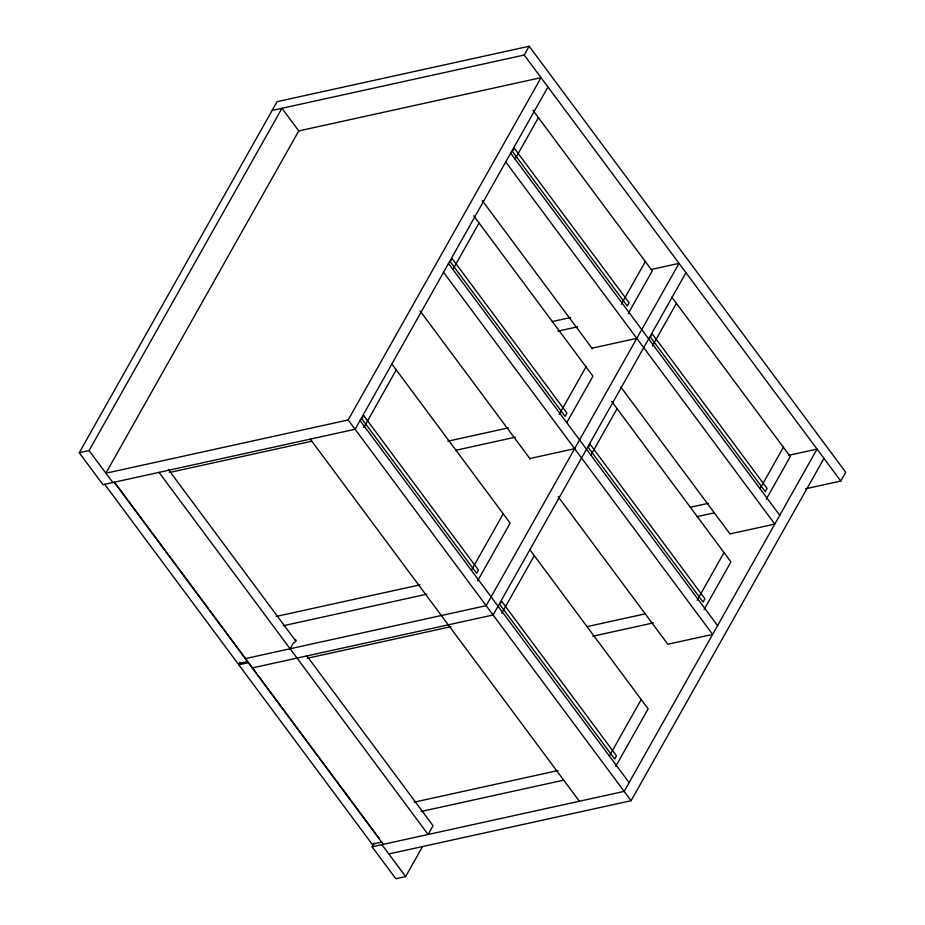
<?xml version="1.0" encoding="UTF-8"?>
<svg xmlns="http://www.w3.org/2000/svg" width="925" height="925" viewBox="0 0 925 925"><rect width="100%" height="100%" fill="white"/><g stroke="black" fill="none" stroke-linecap="round" stroke-linejoin="round"><path stroke-width="1.39" d="M547.97 86.973L355.096 429.269L102.999 484.688L79.261 452.741L277.084 101.669L529.169 46.25L845.739 472.259L840.79 481.035L805.582 488.782M79.261 452.741L89.066 450.591L281.94 108.283L298.902 131.107M272.135 110.445L524.221 55.026L529.169 46.25M348.17 419.962L541.044 77.654L298.752 130.922L105.878 473.218L348.17 419.962L631.104 800.703L823.978 458.407M363.768 427.593L396.27 369.908M452.926 269.348L479.069 222.96M515.098 159.019L538.419 117.637M381.944 842.074L372.139 844.224L238.789 664.774L240.199 662.265M290.103 648.772L293.352 643.002A2.22 0.994 -36.6 0 0 295.884 641.129A2.22 0.994 -36.6 0 0 295.052 639.996M471.415 570.251L503.212 513.826M559.163 414.516L586.011 366.878M621.334 304.186L645.349 261.555M477.635 580.819L510.137 523.145L391.645 363.698M566.794 422.586L592.937 376.197L473.681 215.71M628.26 313.506L652.275 270.875L533.031 110.387M685.968 272.69L493.094 614.986L252.213 667.942M501.766 613.298L534.268 555.624M590.936 455.065L617.067 408.677M652.403 345.985L676.418 303.354M422.656 846.387L405.636 876.599L395.831 878.75L372.081 846.803L374.209 843.022M609.413 755.956L641.21 699.531M697.161 600.232L724.009 552.583M760.049 488.643L783.359 447.261M615.634 766.536L648.136 708.851L529.655 549.415M704.087 609.552L730.935 561.903L611.691 401.427M766.258 499.211L790.285 456.58L671.804 297.145M650.876 269.568L679.043 263.371L486.168 605.667L245.287 658.623M552.283 321.553L570.598 317.529M557.798 331.185L577.524 326.849M591.977 348.205L636.793 338.353M169.298 472.536L311.621 441.248M447.827 441.19L508.426 427.87M456.164 450.197L515.352 437.19M529.805 458.546L574.622 448.694M788.875 455.273L817.053 449.087L624.178 791.384L372.081 846.803M690.281 507.27L708.608 503.246M697.207 516.589L714.123 512.878M276.24 616.443L419.973 584.854M283.166 625.763L426.899 594.174M238.789 664.774L248.594 662.624L256.341 673.042M307.297 658.253L451.042 626.653M587.248 626.595L645.026 613.888M592.763 636.227L653.351 622.907M414.238 802.16L557.972 770.56M421.164 811.479L563.498 780.191M388.812 853.96L631.104 800.703M524.221 55.026L840.79 481.035M510.669 153.18L779.752 515.283M505.721 161.956L774.803 524.07L729.987 533.922L620.802 386.997M482.318 200.633L592.439 348.817M448.498 263.521L717.58 625.624M443.549 272.297L712.632 634.4L667.815 644.251L558.157 496.679M420.147 310.973L530.268 459.147M360.033 420.493L629.127 782.608M310.28 439.132L579.362 801.235M168.269 469.38L295.503 640.609M306.672 655.64L433.05 825.713L428.102 834.489L159.019 472.374M114.446 482.098L208.229 608.292M209.94 610.616L247.796 661.548L238.002 663.711L104.641 484.249M258.052 675.354L379.366 838.605M114.203 482.226L383.285 844.34M89.066 450.591L112.804 482.538M381.886 844.641L405.636 876.599M363.629 415.487L361.791 418.748L476.641 573.315L478.479 570.054L363.629 415.487M452.082 258.514L450.244 261.775L565.094 416.331L566.933 413.07L452.082 258.514M514.254 148.173L512.415 151.434L627.266 305.99L629.104 302.741L514.254 148.173M501.627 601.204L499.789 604.464L614.651 759.032L616.489 755.771L501.627 601.204M590.081 444.22L588.242 447.48L703.104 602.048L704.942 598.787L590.081 444.22M652.252 333.89L650.414 337.151L765.276 491.707L767.114 488.446L652.252 333.89"/></g></svg>
